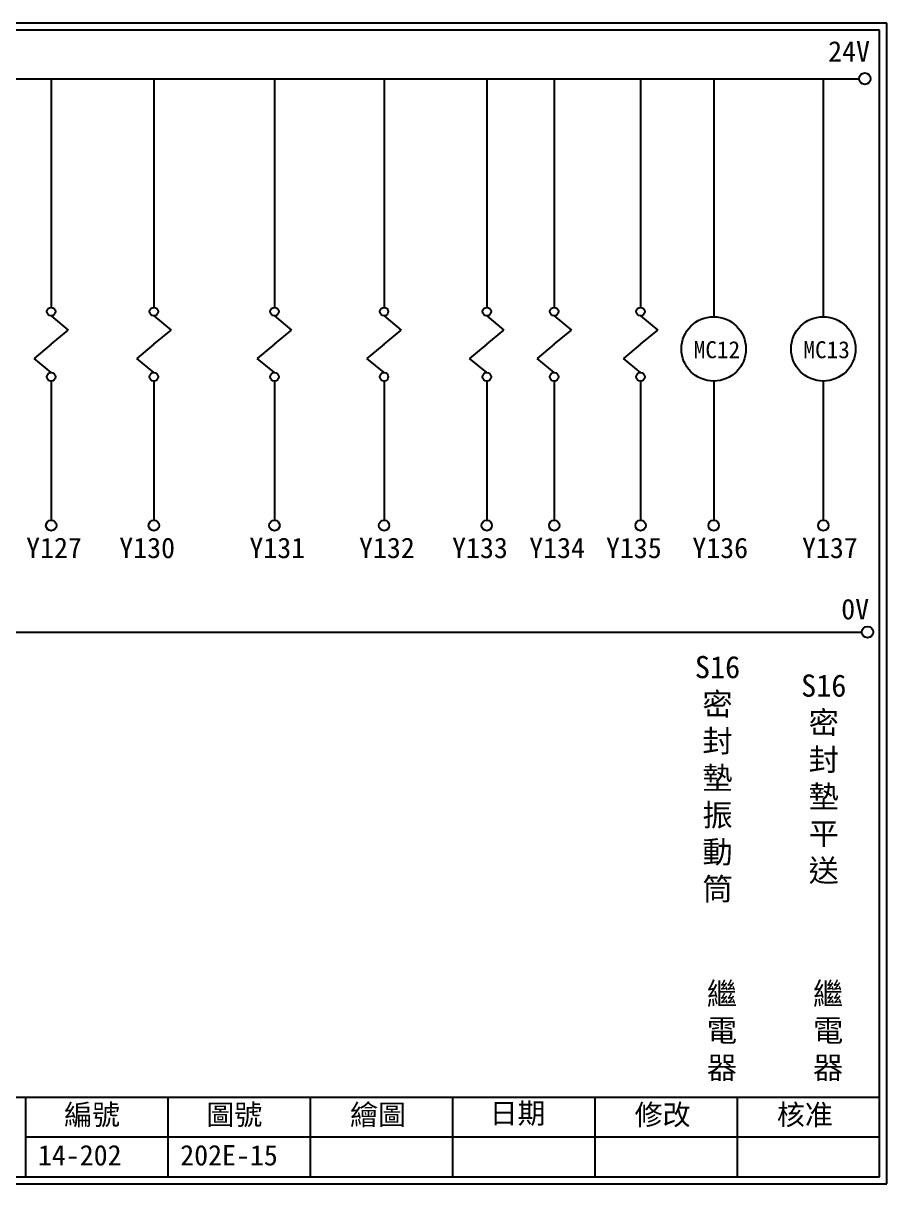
# Model space of a CAD drawing. Extents: x 926 to 1213, y 3 to 207.
# Drawn here: x 1061 to 1212.7, y 3 to 207 of the extents above; entities that cross this region are included whole.
import ezdxf

# ---------------------------------------------------------------- set-up
doc = ezdxf.new("R2010")
doc.units = 0
doc.layers.get('0').update_dxf_attribs({"linetype": 'CONTINUOUS'})
doc.layers.add('圖框層', color=7, linetype='CONTINUOUS')
doc.layers.add('標尺寸層', color=3, linetype='CONTINUOUS')
doc.styles.add('CNS', font='romanc.shx', dxfattribs={"bigfont": 'chineset.shx'})
doc.styles.add('STSL', font='kaiu.ttf')

msp = doc.modelspace()

# ---------------------------------------------------------------- linework, layer by layer
for centre in [(1208.88, 197.22), (1209.36, 99.96)]:
    msp.add_circle(centre, 1)
at = {"layer": '圖框層', "color": 7}
for p, q in [((1212.74, 206.97), (925.74, 206.97)), ((1212.74, 3), (1212.74, 206.97)), ((1211.49, 205.72), (926.99, 205.72)), ((1211.49, 4.25), (1211.49, 205.72)), ((926.99, 18.25), (1211.49, 18.25)), ((1061.49, 4.25), (1061.49, 18.25)), ((1086.49, 4.25), (1086.49, 18.25)), ((1111.49, 4.25), (1111.49, 18.25)), ((1136.49, 4.25), (1136.49, 18.25)), ((1161.49, 4.25), (1161.49, 18.25)), ((1186.49, 4.25), (1186.49, 18.25)), ((1061.49, 11.25), (1211.49, 11.25)), ((926.99, 4.25), (1211.49, 4.25)), ((925.74, 3), (1212.74, 3))]:
    msp.add_line(p, q, dxfattribs=at)
at = {"layer": '標尺寸層', "color": 7}
for p, q in [((930.28, 197.22), (1207.88, 197.22)), ((1065.94, 197.22), (1065.94, 157.03)), ((1083.98, 197.22), (1083.98, 157.03)), ((1105.16, 197.22), (1105.16, 157.03)), ((1124.42, 197.22), (1124.42, 157.03)), ((1142.46, 197.22), (1142.46, 157.03)), ((1154.32, 197.22), (1154.32, 157.03)), ((1169.49, 197.22), (1169.49, 157.03)), ((1182.33, 197.22), (1182.33, 155.39)), ((1201.59, 197.22), (1201.59, 155.39)), ((1065.94, 155.53), (1068.95, 153.04)), ((1083.98, 155.53), (1086.99, 153.04)), ((1105.16, 155.53), (1108.16, 153.04)), ((1124.42, 155.53), (1127.42, 153.04)), ((1142.46, 155.53), (1145.46, 153.04)), ((1154.32, 155.53), (1157.33, 153.04)), ((1169.49, 155.53), (1172.5, 153.04)), ((1065.94, 150.55), (1068.95, 153.04)), ((1083.98, 150.55), (1086.99, 153.04)), ((1105.16, 150.55), (1108.16, 153.04)), ((1124.42, 150.55), (1127.42, 153.04)), ((1142.46, 150.55), (1145.46, 153.04)), ((1154.32, 150.55), (1157.33, 153.04)), ((1169.49, 150.55), (1172.5, 153.04)), ((1065.94, 150.55), (1062.94, 148.06)), ((1083.98, 150.55), (1080.98, 148.06)), ((1105.16, 150.55), (1102.15, 148.06)), ((1124.42, 150.55), (1121.42, 148.06)), ((1142.46, 150.55), (1139.45, 148.06)), ((1154.32, 150.55), (1151.32, 148.06)), ((1169.49, 150.55), (1166.49, 148.06)), ((1065.94, 145.57), (1062.94, 148.06)), ((1083.98, 145.57), (1080.98, 148.06)), ((1105.16, 145.57), (1102.15, 148.06)), ((1124.42, 145.57), (1121.42, 148.06)), ((1142.46, 145.57), (1139.45, 148.06)), ((1154.32, 145.57), (1151.32, 148.06)), ((1169.49, 145.57), (1166.49, 148.06)), ((1065.94, 144.07), (1065.94, 119.62)), ((1083.98, 144.07), (1083.98, 119.62)), ((1105.16, 144.07), (1105.16, 119.62)), ((1124.42, 144.07), (1124.42, 119.62)), ((1142.46, 144.07), (1142.46, 119.62)), ((1154.32, 144.07), (1154.32, 119.62)), ((1169.49, 144.07), (1169.49, 119.62)), ((1182.33, 144.07), (1182.33, 119.62)), ((1201.59, 144.07), (1201.59, 119.62)), ((930.49, 99.96), (1208.36, 99.96))]:
    msp.add_line(p, q, dxfattribs=at)
for centre, radius in [((1065.94, 156.28), 0.751), ((1083.98, 156.28), 0.751), ((1105.16, 156.28), 0.751), ((1124.42, 156.28), 0.751), ((1142.46, 156.28), 0.751), ((1154.32, 156.28), 0.751), ((1169.49, 156.28), 0.751), ((1182.33, 149.73), 5.66), ((1201.59, 149.73), 5.66), ((1065.94, 144.82), 0.751), ((1083.98, 144.82), 0.751), ((1105.16, 144.82), 0.751), ((1124.42, 144.82), 0.751), ((1142.46, 144.82), 0.751), ((1154.32, 144.82), 0.751), ((1169.49, 144.82), 0.751), ((1065.94, 118.7), 0.92), ((1083.98, 118.7), 0.92), ((1105.16, 118.7), 0.92), ((1124.42, 118.7), 0.92), ((1142.46, 118.7), 0.92), ((1154.32, 118.7), 0.92), ((1169.49, 118.7), 0.92), ((1182.33, 118.7), 0.92), ((1201.59, 118.7), 0.92)]:
    msp.add_circle(centre, radius, dxfattribs=at)

# ---------------------------------------------------------------- texts
at = {"layer": '圖框層', "color": 4, "style": 'STSL'}
for s, height, p in [('24V', 3.6, (1202.44, 200.22)), ('MC12', 3, (1178.82, 148.09)), ('MC13', 3, (1198.09, 148.09)), ('Y127', 3.6, (1061.54, 112.96)), ('Y130', 3.6, (1077.9, 112.96)), ('Y131', 3.6, (1100.76, 112.96)), ('Y132', 3.6, (1120.02, 112.96)), ('Y133', 3.6, (1136.37, 112.96)), ('Y134', 3.6, (1149.92, 112.96)), ('Y135', 3.6, (1163.41, 112.96)), ('Y136', 3.6, (1178.58, 112.96)), ('Y137', 3.6, (1197.85, 112.96)), ('0V', 3.6, (1204.74, 102.2)), ('編號', 3.6, (1068.21, 13.34)), ('圖號', 3.6, (1093.21, 13.34)), ('繪圖', 3.6, (1118.44, 13.34)), ('日期', 3.6, (1142.96, 13.59)), ('修改', 3.6, (1168.44, 13.34)), ('核准', 3.6, (1193.44, 13.34)), ('14-202', 3.6, (1063.61, 6.22)), ('202E-15', 3.6, (1088.61, 6.22))]:
    msp.add_text(s, height=height, dxfattribs=at).set_placement(p)
at = {"layer": '標尺寸層', "color": 7, "char_height": 3.9, "width": 2.8481, "attachment_point": 5, "style": 'CNS'}
for s, insert in [('{\\fDFKai-SB|b0|i0|c136|p65;S16密封墊振動筒}', (1183.01, 74.09)), ('{\\fDFKai-SB|b0|i0|c136|p65;S16密封墊平送}', (1201.67, 74.09)), ('{\\fDFKai-SB|b0|i0|c136|p65;繼電器}', (1183.78, 29.71)), ('{\\fDFKai-SB|b0|i0|c136|p65;繼電器}', (1202.44, 29.71))]:
    msp.add_mtext(s, dxfattribs=dict(at, insert=insert))

doc.saveas('drawing.dxf')
